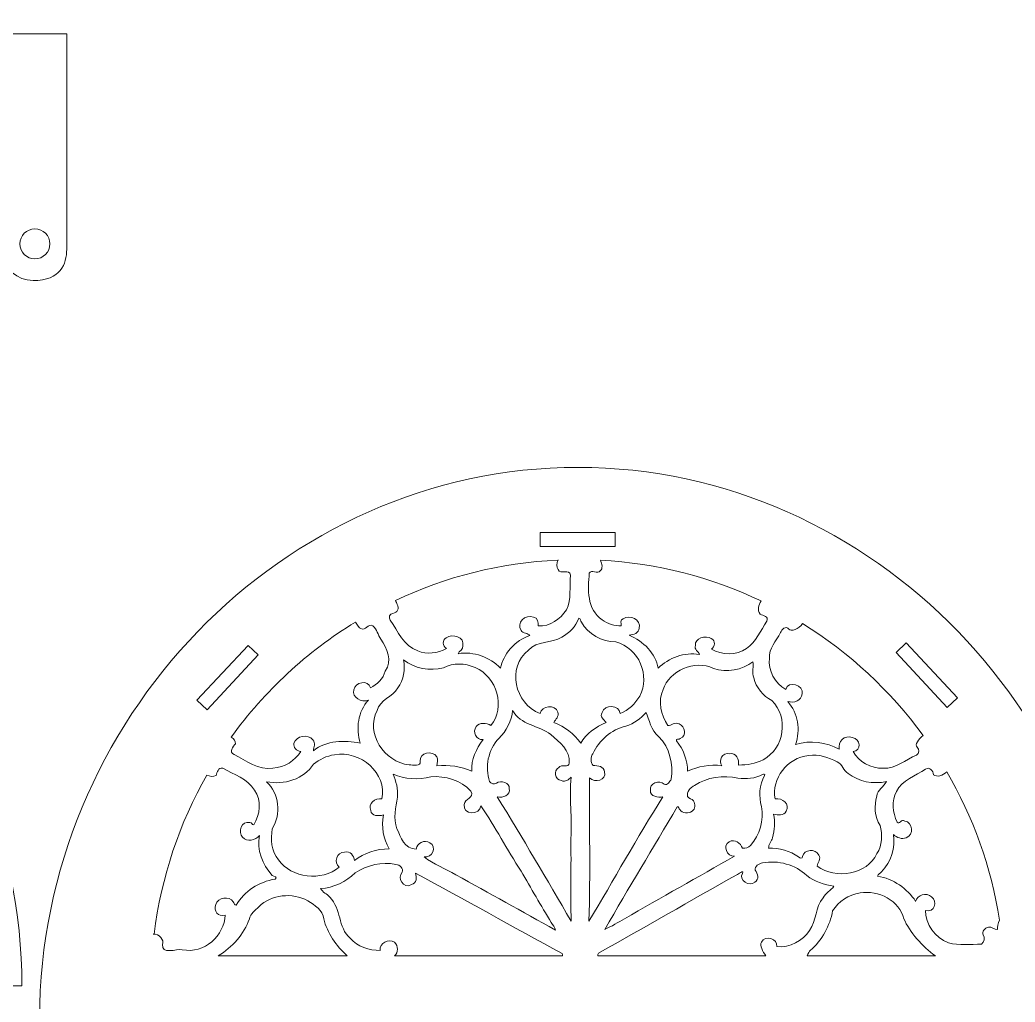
# Model space of a CAD drawing. Header units: centimetres. Extents: x -57 to 60, y -43 to 40.
# Drawn here: x 10.69 to 41.92, y 0.81 to 31.64 of the extents above; entities that cross this region are included whole.
import ezdxf

# ---------------------------------------------------------------- set-up
doc = ezdxf.new("R2010")
doc.units = ezdxf.units.CM
doc.header["$MEASUREMENT"] = 0
doc.layers.add('layer 1', color=7, linetype='Continuous')

msp = doc.modelspace()

# ---------------------------------------------------------------- linework, layer by layer
at = {"layer": 'layer 1', "color": 250, "lineweight": 9}
for points, knots in [([(-0.40977, 31.63881), (-0.40977, 31.63881), (-0.40977, 31.20511), (-0.40977, 31.20511), (-0.40977, 31.20511), (-0.40977, 31.20511), (-9.05574, 31.20511), (-9.05574, 31.20511), (-9.05574, 31.20511), (-9.05574, 31.20511), (-9.05574, 31.63881), (-9.05574, 31.63881), (-9.05574, 31.63881), (-9.05574, 31.63881), (-12.19973, 31.63881), (-12.19973, 31.63881), (-12.19973, 31.63881), (-12.19973, 31.63881), (-12.19973, 31.20511), (-12.19973, 31.20511), (-12.19973, 31.20511), (-12.19973, 31.20511), (-21.63133, 31.20511), (-21.63133, 31.20511), (-21.63133, 31.20511), (-21.63133, 31.20511), (-21.63142, 24.22668), (-21.63142, 24.22668), (-21.63142, 24.22668), (-21.5588, 23.51985), (-20.87663, 23.45765), (-20.57537, 23.46), (-20.57537, 23.46), (-20.07057, 23.46409), (-19.65707, 23.81551), (-19.65707, 24.34287), (-19.65707, 24.34287), (-19.65707, 24.34287), (-19.65716, 24.66716), (-19.65716, 24.66716), (-19.65716, 24.66716), (-19.65716, 24.66716), (-19.65716, 28.06524), (-19.65716, 28.06524), (-19.65716, 28.06524), (-19.65716, 28.06524), (-19.18671, 28.06524), (-19.18671, 28.06524), (-19.18671, 28.06524), (-19.18671, 28.06524), (-19.18671, 24.92543), (-19.18671, 24.92543), (-19.18671, 24.92543), (-9.55405, 24.92543), (0.07859, 24.92543), (9.71124, 24.92543), (9.71124, 24.92543), (9.71124, 24.92543), (9.71124, 28.06524), (9.71124, 28.06524), (9.71124, 28.06524), (9.71124, 28.06524), (10.18165, 28.06524), (10.18165, 28.06524), (10.18165, 28.06524), (10.18165, 28.06524), (10.18156, 24.66716), (10.18156, 24.66716), (10.18156, 24.66716), (10.18156, 24.66716), (10.18156, 24.34287), (10.18156, 24.34287), (10.18156, 24.34287), (10.18156, 23.81551), (10.59506, 23.46305), (11.09986, 23.46), (11.09986, 23.46), (11.97114, 23.45483), (12.15595, 23.98096), (12.15595, 24.43988), (12.15595, 24.43988), (12.15595, 24.43988), (12.15587, 31.20511), (12.15587, 31.20511), (12.15587, 31.20511), (12.15587, 31.20511), (2.73423, 31.20511), (2.73423, 31.20511), (2.73423, 31.20511), (2.73423, 31.20511), (2.73423, 31.63881), (2.73423, 31.63881), (2.73423, 31.63881), (2.73423, 31.63881), (-0.40977, 31.63881), (-0.40977, 31.63881)], [0, 0, 0, 0, 0.04, 0.04, 0.04, 0.04, 0.08, 0.08, 0.08, 0.08, 0.12, 0.12, 0.12, 0.12, 0.16, 0.16, 0.16, 0.16, 0.2, 0.2, 0.2, 0.2, 0.24, 0.24, 0.24, 0.24, 0.28, 0.28, 0.28, 0.28, 0.32, 0.32, 0.32, 0.32, 0.36, 0.36, 0.36, 0.36, 0.4, 0.4, 0.4, 0.4, 0.44, 0.44, 0.44, 0.44, 0.48, 0.48, 0.48, 0.48, 0.52, 0.52, 0.52, 0.52, 0.56, 0.56, 0.56, 0.56, 0.6, 0.6, 0.6, 0.6, 0.64, 0.64, 0.64, 0.64, 0.68, 0.68, 0.68, 0.68, 0.72, 0.72, 0.72, 0.72, 0.76, 0.76, 0.76, 0.76, 0.8, 0.8, 0.8, 0.8, 0.84, 0.84, 0.84, 0.84, 0.88, 0.88, 0.88, 0.88, 0.92, 0.92, 0.92, 0.92, 1, 1, 1, 1]), ([(10.68837, 24.61), (10.68837, 24.87013), (10.89903, 25.08097), (11.15878, 25.08097), (11.15878, 25.08097), (11.41863, 25.08097), (11.62922, 24.87013), (11.62922, 24.61), (11.62922, 24.61), (11.62922, 24.34986), (11.41863, 24.13903), (11.15878, 24.13903), (11.15878, 24.13903), (10.89903, 24.13903), (10.68837, 24.34986), (10.68837, 24.61)], [0, 0, 0, 0, 0.2, 0.2, 0.2, 0.2, 0.4, 0.4, 0.4, 0.4, 0.6, 0.6, 0.6, 0.6, 1, 1, 1, 1]), ([(-23.04618, 1.32536), (-23.04618, 1.32536), (10.75156, 1.32536), (10.75156, 1.32536), (10.75156, 1.32536), (10.72564, 10.63999), (3.16736, 18.61743), (-6.1473, 18.61743), (-6.1473, 18.61743), (-15.46198, 18.61743), (-23.02025, 10.63999), (-23.04618, 1.32536)], [0, 0, 0, 0, 0.25, 0.25, 0.25, 0.25, 0.5, 0.5, 0.5, 0.5, 1, 1, 1, 1]), ([(11.30222, 0.30258), (11.32815, 9.61722), (18.88643, 17.59465), (28.20109, 17.59465), (28.20109, 17.59465), (37.51576, 17.59465), (45.07404, 9.61722), (45.09997, 0.30258)], [0, 0, 0, 0, 0.33333333, 0.33333333, 0.33333333, 0.33333333, 1, 1, 1, 1]), ([(29.37163, 15.55619), (29.37163, 15.55619), (27.01364, 15.55619), (27.01364, 15.55619), (27.01364, 15.55619), (27.01364, 15.55619), (27.01364, 15.11603), (27.01364, 15.11603), (27.01364, 15.11603), (27.01364, 15.11603), (29.37163, 15.11603), (29.37163, 15.11603), (29.37163, 15.11603), (29.37163, 15.11603), (29.37163, 15.55619), (29.37163, 15.55619)], [0, 0, 0, 0, 0.2, 0.2, 0.2, 0.2, 0.4, 0.4, 0.4, 0.4, 0.6, 0.6, 0.6, 0.6, 1, 1, 1, 1]), ([(22.47666, 13.42077), (22.49573, 13.38241), (22.51222, 13.3389), (22.52572, 13.28989), (22.52572, 13.28989), (22.61436, 13.17277), (22.52699, 13.02906), (22.39213, 13.01386), (22.39213, 13.01386), (22.28278, 13.00625), (22.25829, 12.87394), (22.31174, 12.79935), (22.31174, 12.79935), (22.55669, 12.45017), (22.7215, 11.99099), (23.1742, 11.8385), (23.1742, 11.8385), (23.46459, 11.7152), (23.80341, 11.76224), (24.07259, 11.91095), (24.07259, 11.91095), (23.95223, 11.9967), (23.94025, 12.16915), (24.06758, 12.24992), (24.06758, 12.24992), (24.25562, 12.38912), (24.66286, 12.26345), (24.58522, 11.99764), (24.58522, 11.99764), (24.62168, 11.87366), (24.46037, 11.84775), (24.4459, 11.7468), (24.4459, 11.7468), (24.93227, 11.83422), (25.44116, 11.63135), (25.77176, 11.29666), (25.77176, 11.29666), (25.8484, 11.7145), (26.22496, 12.17627), (26.69588, 12.31833), (26.69588, 12.31833), (26.63545, 12.39957), (26.46841, 12.37272), (26.41897, 12.48011), (26.41897, 12.48011), (26.26042, 12.69816), (26.54932, 13.00388), (26.80499, 12.89675), (26.80499, 12.89675), (26.94806, 12.87537), (26.95381, 12.73617), (26.94933, 12.62429), (26.94933, 12.62429), (27.32736, 12.59198), (27.65297, 12.83475), (27.84046, 13.12598), (27.84046, 13.12598), (28.012, 13.46329), (27.92337, 13.8531), (27.96757, 14.21416), (27.96757, 14.21416), (27.93137, 14.43079), (27.65395, 14.21938), (27.57755, 14.3897), (27.57755, 14.3897), (27.51993, 14.45785), (27.53169, 14.58785), (27.58151, 14.68961)], [0, 0, 0, 0, 0.05555556, 0.05555556, 0.05555556, 0.05555556, 0.11111111, 0.11111111, 0.11111111, 0.11111111, 0.16666667, 0.16666667, 0.16666667, 0.16666667, 0.22222222, 0.22222222, 0.22222222, 0.22222222, 0.27777778, 0.27777778, 0.27777778, 0.27777778, 0.33333333, 0.33333333, 0.33333333, 0.33333333, 0.38888889, 0.38888889, 0.38888889, 0.38888889, 0.44444444, 0.44444444, 0.44444444, 0.44444444, 0.5, 0.5, 0.5, 0.5, 0.55555556, 0.55555556, 0.55555556, 0.55555556, 0.61111111, 0.61111111, 0.61111111, 0.61111111, 0.66666667, 0.66666667, 0.66666667, 0.66666667, 0.72222222, 0.72222222, 0.72222222, 0.72222222, 0.77777778, 0.77777778, 0.77777778, 0.77777778, 0.83333333, 0.83333333, 0.83333333, 0.83333333, 0.88888889, 0.88888889, 0.88888889, 0.88888889, 1, 1, 1, 1]), ([(28.90607, 14.68563), (28.95485, 14.56459), (28.99566, 14.41052), (28.90169, 14.35073), (28.90169, 14.35073), (28.82676, 14.22579), (28.62077, 14.41346), (28.5586, 14.27188), (28.5586, 14.27188), (28.51067, 13.77114), (28.47544, 13.14426), (28.96262, 12.8098), (28.96262, 12.8098), (29.1364, 12.69651), (29.34713, 12.61075), (29.56161, 12.62476), (29.56161, 12.62476), (29.56662, 12.69578), (29.51269, 12.81788), (29.61705, 12.83879), (29.61705, 12.83879), (29.83627, 12.99864), (30.1971, 12.80862), (30.12691, 12.54495), (30.12691, 12.54495), (30.10994, 12.39459), (29.94741, 12.3454), (29.8128, 12.33069), (29.8128, 12.33069), (30.25403, 12.13518), (30.63805, 11.76461), (30.72045, 11.29358), (30.72045, 11.29358), (31.05205, 11.61545), (31.54243, 11.80596), (32.01686, 11.7214), (32.01686, 11.7214), (31.99114, 11.8252), (31.83383, 11.87341), (31.88901, 12.00715), (31.88901, 12.00715), (31.86056, 12.23613), (32.21336, 12.34256), (32.38865, 12.22069), (32.38865, 12.22069), (32.53147, 12.15681), (32.50501, 11.96819), (32.38964, 11.88672), (32.38964, 11.88672), (32.72725, 11.7069), (33.16896, 11.68837), (33.49281, 11.90691), (33.49281, 11.90691), (33.79293, 12.12235), (33.93078, 12.47869), (34.13329, 12.77037), (34.13329, 12.77037), (34.19569, 12.92335), (34.01567, 12.94211), (33.91954, 12.98821), (33.91954, 12.98821), (33.82845, 13.11153), (33.86594, 13.2824), (33.95642, 13.40252)], [0, 0, 0, 0, 0.05882353, 0.05882353, 0.05882353, 0.05882353, 0.11764706, 0.11764706, 0.11764706, 0.11764706, 0.17647059, 0.17647059, 0.17647059, 0.17647059, 0.23529412, 0.23529412, 0.23529412, 0.23529412, 0.29411765, 0.29411765, 0.29411765, 0.29411765, 0.35294118, 0.35294118, 0.35294118, 0.35294118, 0.41176471, 0.41176471, 0.41176471, 0.41176471, 0.47058824, 0.47058824, 0.47058824, 0.47058824, 0.52941176, 0.52941176, 0.52941176, 0.52941176, 0.58823529, 0.58823529, 0.58823529, 0.58823529, 0.64705882, 0.64705882, 0.64705882, 0.64705882, 0.70588235, 0.70588235, 0.70588235, 0.70588235, 0.76470588, 0.76470588, 0.76470588, 0.76470588, 0.82352941, 0.82352941, 0.82352941, 0.82352941, 0.88235294, 0.88235294, 0.88235294, 0.88235294, 1, 1, 1, 1]), ([(28.225, 12.85826), (28.14136, 12.6022), (27.93287, 12.40242), (27.69615, 12.26583), (27.69615, 12.26583), (27.36805, 12.06868), (26.91662, 12.16464), (26.65042, 11.8594), (26.65042, 11.8594), (25.96328, 11.32779), (26.20821, 10.17499), (27.01199, 9.87284), (27.01199, 9.87284), (27.05542, 10.12798), (27.49591, 10.16621), (27.5678, 9.91464), (27.5678, 9.91464), (27.61427, 9.77544), (27.50363, 9.69016), (27.44547, 9.58803), (27.44547, 9.58803), (27.79277, 9.4607), (28.08442, 9.23504), (28.28894, 8.93787), (28.28894, 8.93787), (28.45423, 9.24596), (28.7661, 9.45192), (29.0907, 9.58969), (29.0907, 9.58969), (29.01904, 9.68066), (28.87845, 9.76595), (28.95884, 9.90038), (28.95884, 9.90038), (29.02729, 10.16028), (29.5062, 10.14648), (29.52591, 9.8688), (29.52591, 9.8688), (29.79084, 9.97379), (29.99935, 10.18164), (30.13992, 10.41658), (30.13992, 10.41658), (30.4765, 11.04439), (30.12569, 11.93399), (29.38808, 12.1188), (29.38808, 12.1188), (28.95212, 12.11784), (28.51189, 12.36703), (28.31541, 12.74091), (28.31541, 12.74091), (28.27371, 12.76942), (28.29068, 12.86872), (28.225, 12.85826)], [0, 0, 0, 0, 0.07142857, 0.07142857, 0.07142857, 0.07142857, 0.14285714, 0.14285714, 0.14285714, 0.14285714, 0.21428571, 0.21428571, 0.21428571, 0.21428571, 0.28571429, 0.28571429, 0.28571429, 0.28571429, 0.35714286, 0.35714286, 0.35714286, 0.35714286, 0.42857143, 0.42857143, 0.42857143, 0.42857143, 0.5, 0.5, 0.5, 0.5, 0.57142857, 0.57142857, 0.57142857, 0.57142857, 0.64285714, 0.64285714, 0.64285714, 0.64285714, 0.71428571, 0.71428571, 0.71428571, 0.71428571, 0.78571429, 0.78571429, 0.78571429, 0.78571429, 0.85714286, 0.85714286, 0.85714286, 0.85714286, 1, 1, 1, 1]), ([(17.32226, 9.13021), (17.40432, 9.07656), (17.46246, 9.00167), (17.45519, 8.92219), (17.45519, 8.92219), (17.37728, 8.84168), (17.2297, 8.64807), (17.40751, 8.58607), (17.40751, 8.58607), (17.79054, 8.39414), (18.1653, 8.08605), (18.63049, 8.15921), (18.63049, 8.15921), (18.99329, 8.1687), (19.31767, 8.39579), (19.50518, 8.67967), (19.50518, 8.67967), (19.36835, 8.69249), (19.26347, 8.80247), (19.28744, 8.93502), (19.28744, 8.93502), (19.35137, 9.17304), (19.73016, 9.23741), (19.88522, 9.04358), (19.88522, 9.04358), (19.97112, 8.94689), (19.91019, 8.81363), (19.9027, 8.70199), (19.9027, 8.70199), (20.3027, 9.02862), (20.87901, 9.04119), (21.37139, 8.93953), (21.37139, 8.93953), (21.22782, 9.40297), (21.29298, 9.92462), (21.62982, 10.2947), (21.62982, 10.2947), (21.40536, 10.20706), (21.10471, 10.3731), (21.16566, 10.61397), (21.16566, 10.61397), (21.19861, 10.8534), (21.62984, 10.947), (21.68651, 10.67882), (21.68651, 10.67882), (21.90099, 10.7793), (22.09551, 10.96671), (22.15294, 11.19737), (22.15294, 11.19737), (22.3814, 11.52018), (22.21835, 11.91642), (22.01635, 12.20787), (22.01635, 12.20787), (21.93072, 12.34351), (21.88626, 12.50718), (21.76917, 12.62072), (21.76917, 12.62072), (21.60411, 12.70577), (21.54519, 12.46251), (21.38563, 12.53568), (21.38563, 12.53568), (21.33671, 12.55455), (21.27218, 12.64166), (21.22084, 12.74271)], [0, 0, 0, 0, 0.05882353, 0.05882353, 0.05882353, 0.05882353, 0.11764706, 0.11764706, 0.11764706, 0.11764706, 0.17647059, 0.17647059, 0.17647059, 0.17647059, 0.23529412, 0.23529412, 0.23529412, 0.23529412, 0.29411765, 0.29411765, 0.29411765, 0.29411765, 0.35294118, 0.35294118, 0.35294118, 0.35294118, 0.41176471, 0.41176471, 0.41176471, 0.41176471, 0.47058824, 0.47058824, 0.47058824, 0.47058824, 0.52941176, 0.52941176, 0.52941176, 0.52941176, 0.58823529, 0.58823529, 0.58823529, 0.58823529, 0.64705882, 0.64705882, 0.64705882, 0.64705882, 0.70588235, 0.70588235, 0.70588235, 0.70588235, 0.76470588, 0.76470588, 0.76470588, 0.76470588, 0.82352941, 0.82352941, 0.82352941, 0.82352941, 0.88235294, 0.88235294, 0.88235294, 0.88235294, 1, 1, 1, 1]), ([(35.25058, 12.69545), (35.15147, 12.51515), (34.86731, 12.4273), (34.82517, 12.52), (34.82517, 12.52), (34.73228, 12.63569), (34.58923, 12.50647), (34.56148, 12.41026), (34.56148, 12.41026), (34.43541, 12.1454), (34.17597, 11.91285), (34.20969, 11.60309), (34.20969, 11.60309), (34.16922, 11.22493), (34.37324, 10.80329), (34.7308, 10.62941), (34.7308, 10.62941), (34.78697, 10.91921), (35.31283, 10.75151), (35.23667, 10.48617), (35.23667, 10.48617), (35.22469, 10.27214), (34.97573, 10.1902), (34.78546, 10.24886), (34.78546, 10.24886), (35.11981, 9.88116), (35.19122, 9.35452), (35.03267, 8.90011), (35.03267, 8.90011), (35.48538, 9.04739), (36.00025, 8.96993), (36.404, 8.74976), (36.404, 8.74976), (36.35257, 8.9735), (36.56606, 9.21532), (36.81225, 9.11484), (36.81225, 9.11484), (37.06693, 9.08587), (37.11836, 8.69179), (36.83522, 8.67563), (36.83522, 8.67563), (37.0185, 8.3609), (37.39601, 8.13142), (37.78204, 8.1566), (37.78204, 8.1566), (38.18457, 8.12951), (38.47996, 8.42596), (38.82552, 8.56683), (38.82552, 8.56683), (38.91893, 8.62836), (38.91868, 8.73858), (38.84475, 8.81388), (38.84475, 8.81388), (38.76874, 8.887), (38.88722, 9.06927), (39.03302, 9.18456)], [0, 0, 0, 0, 0.06666667, 0.06666667, 0.06666667, 0.06666667, 0.13333333, 0.13333333, 0.13333333, 0.13333333, 0.2, 0.2, 0.2, 0.2, 0.26666667, 0.26666667, 0.26666667, 0.26666667, 0.33333333, 0.33333333, 0.33333333, 0.33333333, 0.4, 0.4, 0.4, 0.4, 0.46666667, 0.46666667, 0.46666667, 0.46666667, 0.53333333, 0.53333333, 0.53333333, 0.53333333, 0.6, 0.6, 0.6, 0.6, 0.66666667, 0.66666667, 0.66666667, 0.66666667, 0.73333333, 0.73333333, 0.73333333, 0.73333333, 0.8, 0.8, 0.8, 0.8, 0.86666667, 0.86666667, 0.86666667, 0.86666667, 1, 1, 1, 1]), ([(16.24074, 10.28456), (16.24074, 10.28456), (17.84888, 12.00909), (17.84888, 12.00909), (17.84888, 12.00909), (17.84888, 12.00909), (18.17079, 11.7089), (18.17079, 11.7089), (18.17079, 11.7089), (18.17079, 11.7089), (16.56265, 9.98437), (16.56265, 9.98437), (16.56265, 9.98437), (16.56265, 9.98437), (16.24074, 10.28456), (16.24074, 10.28456)], [0, 0, 0, 0, 0.2, 0.2, 0.2, 0.2, 0.4, 0.4, 0.4, 0.4, 0.6, 0.6, 0.6, 0.6, 1, 1, 1, 1]), ([(40.11673, 10.36077), (40.11673, 10.36077), (38.50859, 12.0853), (38.50859, 12.0853), (38.50859, 12.0853), (38.50859, 12.0853), (38.18668, 11.78511), (38.18668, 11.78511), (38.18668, 11.78511), (38.18668, 11.78511), (39.79481, 10.06058), (39.79481, 10.06058), (39.79481, 10.06058), (39.79481, 10.06058), (40.11673, 10.36077), (40.11673, 10.36077)], [0, 0, 0, 0, 0.2, 0.2, 0.2, 0.2, 0.4, 0.4, 0.4, 0.4, 0.6, 0.6, 0.6, 0.6, 1, 1, 1, 1]), ([(33.69607, 11.49786), (33.35546, 11.23372), (32.87031, 11.14012), (32.45484, 11.28456), (32.45484, 11.28456), (31.8648, 11.57222), (31.07126, 11.20948), (30.87476, 10.623), (30.87476, 10.623), (30.70621, 10.2529), (30.80536, 9.82367), (31.02259, 9.49206), (31.02259, 9.49206), (31.14319, 9.48992), (31.24605, 9.61202), (31.37415, 9.54598), (31.37415, 9.54598), (31.56466, 9.47329), (31.62584, 9.16947), (31.41384, 9.08634), (31.41384, 9.08634), (31.37816, 9.04739), (31.26902, 9.08728), (31.29201, 9.01507), (31.29201, 9.01507), (31.50875, 8.7438), (31.64806, 8.40458), (31.64356, 8.06039), (31.64356, 8.06039), (31.97665, 8.21075), (32.34671, 8.28321), (32.71651, 8.23047), (32.71651, 8.23047), (32.60765, 8.39319), (32.73174, 8.65899), (32.96221, 8.61054), (32.96221, 8.61054), (33.17695, 8.65495), (33.26782, 8.41433), (33.24135, 8.25422), (33.24135, 8.25422), (33.5068, 8.25802), (33.77745, 8.29343), (34.01168, 8.42027), (34.01168, 8.42027), (34.69009, 8.77422), (34.82267, 9.75312), (34.28984, 10.27571), (34.28984, 10.27571), (34.00669, 10.4256), (33.79568, 10.68974), (33.71952, 10.99), (33.71952, 10.99), (33.65386, 11.1501), (33.72553, 11.38431), (33.69607, 11.49786)], [0, 0, 0, 0, 0.06666667, 0.06666667, 0.06666667, 0.06666667, 0.13333333, 0.13333333, 0.13333333, 0.13333333, 0.2, 0.2, 0.2, 0.2, 0.26666667, 0.26666667, 0.26666667, 0.26666667, 0.33333333, 0.33333333, 0.33333333, 0.33333333, 0.4, 0.4, 0.4, 0.4, 0.46666667, 0.46666667, 0.46666667, 0.46666667, 0.53333333, 0.53333333, 0.53333333, 0.53333333, 0.6, 0.6, 0.6, 0.6, 0.66666667, 0.66666667, 0.66666667, 0.66666667, 0.73333333, 0.73333333, 0.73333333, 0.73333333, 0.8, 0.8, 0.8, 0.8, 0.86666667, 0.86666667, 0.86666667, 0.86666667, 1, 1, 1, 1]), ([(22.72349, 11.5525), (22.7964, 11.25604), (22.72799, 10.92943), (22.55119, 10.67596), (22.55119, 10.67596), (22.38389, 10.38759), (21.99365, 10.30445), (21.89727, 9.96667), (21.89727, 9.96667), (21.53818, 9.25332), (22.09652, 8.3509), (22.90727, 8.25993), (22.90727, 8.25993), (23.01887, 8.26063), (23.28405, 8.19389), (23.25209, 8.37181), (23.25209, 8.37181), (23.21113, 8.64475), (23.6421, 8.72052), (23.77596, 8.51599), (23.77596, 8.51599), (23.83038, 8.42859), (23.77621, 8.32548), (23.77495, 8.23047), (23.77495, 8.23047), (24.14799, 8.26373), (24.52978, 8.21693), (24.86835, 8.06087), (24.86835, 8.06087), (24.85215, 8.42407), (25.01045, 8.76732), (25.22319, 9.05452), (25.22319, 9.05452), (25.00047, 9.03527), (24.8876, 9.29372), (25.00495, 9.45832), (25.00495, 9.45832), (25.11931, 9.59705), (25.32779, 9.57875), (25.47261, 9.49396), (25.47261, 9.49396), (25.93381, 10.07165), (25.66837, 11.01636), (24.97173, 11.31543), (24.97173, 11.31543), (24.66411, 11.45273), (24.28584, 11.46273), (23.98244, 11.30949), (23.98244, 11.30949), (23.55546, 11.19643), (23.06781, 11.28146), (22.72349, 11.5525)], [0, 0, 0, 0, 0.07142857, 0.07142857, 0.07142857, 0.07142857, 0.14285714, 0.14285714, 0.14285714, 0.14285714, 0.21428571, 0.21428571, 0.21428571, 0.21428571, 0.28571429, 0.28571429, 0.28571429, 0.28571429, 0.35714286, 0.35714286, 0.35714286, 0.35714286, 0.42857143, 0.42857143, 0.42857143, 0.42857143, 0.5, 0.5, 0.5, 0.5, 0.57142857, 0.57142857, 0.57142857, 0.57142857, 0.64285714, 0.64285714, 0.64285714, 0.64285714, 0.71428571, 0.71428571, 0.71428571, 0.71428571, 0.78571429, 0.78571429, 0.78571429, 0.78571429, 0.85714286, 0.85714286, 0.85714286, 0.85714286, 1, 1, 1, 1]), ([(26.15154, 9.96809), (26.12433, 9.63696), (25.95979, 9.32506), (25.71557, 9.09038), (25.71557, 9.09038), (25.381, 8.7255), (25.2771, 8.19673), (25.42644, 7.73639), (25.42644, 7.73639), (25.47786, 7.67843), (25.57102, 7.62854), (25.64266, 7.68675), (25.64266, 7.68675), (25.782, 7.78555), (26.06915, 7.70218), (26.04716, 7.51762), (26.04716, 7.51762), (26.08763, 7.31428), (25.84691, 7.2081), (25.67037, 7.25393), (25.67037, 7.25393), (26.46016, 5.96313), (27.23248, 4.66235), (27.99029, 3.3542), (27.99029, 3.3542), (27.95707, 4.21957), (28.00254, 5.08447), (27.97554, 5.94887), (27.97554, 5.94887), (28.03674, 6.58905), (27.91213, 7.23208), (27.99405, 7.8713), (27.99405, 7.8713), (27.9029, 7.81049), (27.81476, 7.70028), (27.68592, 7.76869), (27.68592, 7.76869), (27.47592, 7.78507), (27.42648, 8.07703), (27.59951, 8.17726), (27.59951, 8.17726), (27.68391, 8.29104), (27.91688, 8.15042), (27.92961, 8.31669), (27.92961, 8.31669), (27.96184, 8.69795), (27.62174, 8.97897), (27.35307, 9.21271), (27.35307, 9.21271), (26.97455, 9.49586), (26.38626, 9.51057), (26.15154, 9.96809)], [0, 0, 0, 0, 0.07142857, 0.07142857, 0.07142857, 0.07142857, 0.14285714, 0.14285714, 0.14285714, 0.14285714, 0.21428571, 0.21428571, 0.21428571, 0.21428571, 0.28571429, 0.28571429, 0.28571429, 0.28571429, 0.35714286, 0.35714286, 0.35714286, 0.35714286, 0.42857143, 0.42857143, 0.42857143, 0.42857143, 0.5, 0.5, 0.5, 0.5, 0.57142857, 0.57142857, 0.57142857, 0.57142857, 0.64285714, 0.64285714, 0.64285714, 0.64285714, 0.71428571, 0.71428571, 0.71428571, 0.71428571, 0.78571429, 0.78571429, 0.78571429, 0.78571429, 0.85714286, 0.85714286, 0.85714286, 0.85714286, 1, 1, 1, 1]), ([(30.34792, 9.90776), (30.17563, 9.71819), (29.96264, 9.55333), (29.70917, 9.47352), (29.70917, 9.47352), (29.23827, 9.37329), (28.87097, 9.01555), (28.66697, 8.61054), (28.66697, 8.61054), (28.59104, 8.49818), (28.60205, 8.34735), (28.67496, 8.23569), (28.67496, 8.23569), (28.82727, 8.24473), (29.02254, 8.2136), (29.04002, 8.03758), (29.04002, 8.03758), (29.11142, 7.76489), (28.73339, 7.68983), (28.56933, 7.84968), (28.56933, 7.84968), (28.55385, 6.35104), (28.59581, 4.85073), (28.54737, 3.35302), (28.54737, 3.35302), (29.32891, 4.64454), (30.05377, 5.9819), (30.871, 7.25108), (30.871, 7.25108), (30.7172, 7.2328), (30.46576, 7.2582), (30.47601, 7.46013), (30.47601, 7.46013), (30.42731, 7.68008), (30.76015, 7.80241), (30.91098, 7.65515), (30.91098, 7.65515), (31.00884, 7.59052), (31.083, 7.74755), (31.13318, 7.80859), (31.13318, 7.80859), (31.19213, 8.27727), (31.09375, 8.80414), (30.7347, 9.15046), (30.7347, 9.15046), (30.50173, 9.33195), (30.42556, 9.69657), (30.34792, 9.90776)], [0, 0, 0, 0, 0.07692308, 0.07692308, 0.07692308, 0.07692308, 0.15384615, 0.15384615, 0.15384615, 0.15384615, 0.23076923, 0.23076923, 0.23076923, 0.23076923, 0.30769231, 0.30769231, 0.30769231, 0.30769231, 0.38461538, 0.38461538, 0.38461538, 0.38461538, 0.46153846, 0.46153846, 0.46153846, 0.46153846, 0.53846154, 0.53846154, 0.53846154, 0.53846154, 0.61538462, 0.61538462, 0.61538462, 0.61538462, 0.69230769, 0.69230769, 0.69230769, 0.69230769, 0.76923077, 0.76923077, 0.76923077, 0.76923077, 0.84615385, 0.84615385, 0.84615385, 0.84615385, 1, 1, 1, 1]), ([(20.56212, 8.57634), (20.31818, 8.54047), (20.08697, 8.43333), (19.90046, 8.28131), (19.90046, 8.28131), (19.60729, 7.8131), (18.97358, 7.61429), (18.42775, 7.73068), (18.42775, 7.73068), (18.831, 7.34825), (18.89318, 6.71804), (18.61029, 6.25507), (18.61029, 6.25507), (18.54184, 5.92347), (18.58482, 5.55646), (18.80154, 5.28019), (18.80154, 5.28019), (19.20729, 4.69823), (20.16311, 4.59679), (20.7042, 5.04622), (20.7042, 5.04622), (20.53117, 5.19208), (20.6253, 5.52748), (20.87725, 5.52296), (20.87725, 5.52296), (21.05855, 5.57309), (21.17237, 5.40253), (21.18539, 5.25858), (21.18539, 5.25858), (21.4985, 5.48235), (21.88153, 5.63413), (22.27854, 5.62036), (22.27854, 5.62036), (22.10623, 5.95054), (22.01885, 6.3166), (22.09776, 6.68597), (22.09776, 6.68597), (21.95169, 6.64607), (21.72221, 6.6444), (21.69951, 6.82778), (21.69951, 6.82778), (21.59787, 7.03874), (21.83659, 7.22661), (22.04933, 7.19075), (22.04933, 7.19075), (22.22561, 7.987), (21.37538, 8.72954), (20.56212, 8.57634)], [0, 0, 0, 0, 0.07692308, 0.07692308, 0.07692308, 0.07692308, 0.15384615, 0.15384615, 0.15384615, 0.15384615, 0.23076923, 0.23076923, 0.23076923, 0.23076923, 0.30769231, 0.30769231, 0.30769231, 0.30769231, 0.38461538, 0.38461538, 0.38461538, 0.38461538, 0.46153846, 0.46153846, 0.46153846, 0.46153846, 0.53846154, 0.53846154, 0.53846154, 0.53846154, 0.61538462, 0.61538462, 0.61538462, 0.61538462, 0.69230769, 0.69230769, 0.69230769, 0.69230769, 0.76923077, 0.76923077, 0.76923077, 0.76923077, 0.84615385, 0.84615385, 0.84615385, 0.84615385, 1, 1, 1, 1]), ([(35.44392, 8.55257), (34.76499, 8.48464), (34.2751, 7.82071), (34.3882, 7.18908), (34.3882, 7.18908), (34.61592, 7.23231), (34.86461, 7.02329), (34.73704, 6.80355), (34.73704, 6.80355), (34.66113, 6.65533), (34.4801, 6.68002), (34.33878, 6.70854), (34.33878, 6.70854), (34.39721, 6.46743), (34.37471, 6.21113), (34.30957, 5.97382), (34.30957, 5.97382), (34.2786, 5.86004), (34.18048, 5.76431), (34.18595, 5.64317), (34.18595, 5.64317), (34.52055, 5.65884), (34.8559, 5.55622), (35.12581, 5.36975), (35.12581, 5.36975), (35.164, 5.33198), (35.25041, 5.30491), (35.25465, 5.38211), (35.25465, 5.38211), (35.29186, 5.61538), (35.66691, 5.63913), (35.75928, 5.42652), (35.75928, 5.42652), (35.84942, 5.31156), (35.71759, 5.19017), (35.71184, 5.07591), (35.71184, 5.07591), (36.29437, 4.65166), (37.27868, 4.81344), (37.5838, 5.47355), (37.5838, 5.47355), (37.75807, 5.74032), (37.75883, 6.06526), (37.68867, 6.36055), (37.68867, 6.36055), (37.50041, 6.62944), (37.50116, 6.97649), (37.58157, 7.28031), (37.58157, 7.28031), (37.60802, 7.46796), (37.8008, 7.58221), (37.88418, 7.73186), (37.88418, 7.73186), (37.4657, 7.65134), (37.0135, 7.72451), (36.68264, 7.99127), (36.68264, 7.99127), (36.53258, 8.0813), (36.50713, 8.28535), (36.33483, 8.35019), (36.33483, 8.35019), (36.06866, 8.49865), (35.75728, 8.6046), (35.44392, 8.55257)], [0, 0, 0, 0, 0.05882353, 0.05882353, 0.05882353, 0.05882353, 0.11764706, 0.11764706, 0.11764706, 0.11764706, 0.17647059, 0.17647059, 0.17647059, 0.17647059, 0.23529412, 0.23529412, 0.23529412, 0.23529412, 0.29411765, 0.29411765, 0.29411765, 0.29411765, 0.35294118, 0.35294118, 0.35294118, 0.35294118, 0.41176471, 0.41176471, 0.41176471, 0.41176471, 0.47058824, 0.47058824, 0.47058824, 0.47058824, 0.52941176, 0.52941176, 0.52941176, 0.52941176, 0.58823529, 0.58823529, 0.58823529, 0.58823529, 0.64705882, 0.64705882, 0.64705882, 0.64705882, 0.70588235, 0.70588235, 0.70588235, 0.70588235, 0.76470588, 0.76470588, 0.76470588, 0.76470588, 0.82352941, 0.82352941, 0.82352941, 0.82352941, 0.88235294, 0.88235294, 0.88235294, 0.88235294, 1, 1, 1, 1]), ([(14.86826, 2.9469), (15.05918, 2.96898), (15.22476, 2.76469), (15.16224, 2.62355), (15.16224, 2.62355), (15.12129, 2.2943), (15.59448, 2.48789), (15.78373, 2.45725), (15.78373, 2.45725), (16.47388, 2.31519), (17.11035, 2.9093), (17.1331, 3.54614), (17.1331, 3.54614), (16.90112, 3.47345), (16.75955, 3.67512), (16.83319, 3.88107), (16.83319, 3.88107), (16.90188, 4.09129), (17.26617, 4.16447), (17.38526, 3.959), (17.38526, 3.959), (17.41598, 3.9262), (17.41273, 3.84259), (17.47641, 3.86112), (17.47641, 3.86112), (17.72735, 4.28918), (18.19127, 4.59084), (18.69793, 4.67447), (18.69793, 4.67447), (18.79156, 4.72982), (18.65597, 4.76356), (18.61002, 4.79063), (18.61002, 4.79063), (18.29567, 5.12722), (18.11289, 5.5947), (18.20476, 6.04532), (18.20476, 6.04532), (18.0889, 5.89329), (17.81076, 5.82868), (17.67516, 5.98973), (17.67516, 5.98973), (17.53011, 6.14723), (17.62847, 6.5166), (17.90614, 6.44891), (17.90614, 6.44891), (17.96932, 6.46339), (17.96906, 6.37646), (18.02675, 6.37693), (18.02675, 6.37693), (18.22175, 6.70332), (18.28617, 7.13968), (18.05045, 7.4644), (18.05045, 7.4644), (17.84048, 7.82854), (17.40399, 7.95136), (17.05444, 8.15754), (17.05444, 8.15754), (16.91135, 8.17774), (16.87889, 8.02666), (16.84891, 7.92784), (16.84891, 7.92784), (16.75603, 7.88273), (16.64581, 7.89188), (16.55536, 7.93795)], [0, 0, 0, 0, 0.05882353, 0.05882353, 0.05882353, 0.05882353, 0.11764706, 0.11764706, 0.11764706, 0.11764706, 0.17647059, 0.17647059, 0.17647059, 0.17647059, 0.23529412, 0.23529412, 0.23529412, 0.23529412, 0.29411765, 0.29411765, 0.29411765, 0.29411765, 0.35294118, 0.35294118, 0.35294118, 0.35294118, 0.41176471, 0.41176471, 0.41176471, 0.41176471, 0.47058824, 0.47058824, 0.47058824, 0.47058824, 0.52941176, 0.52941176, 0.52941176, 0.52941176, 0.58823529, 0.58823529, 0.58823529, 0.58823529, 0.64705882, 0.64705882, 0.64705882, 0.64705882, 0.70588235, 0.70588235, 0.70588235, 0.70588235, 0.76470588, 0.76470588, 0.76470588, 0.76470588, 0.82352941, 0.82352941, 0.82352941, 0.82352941, 0.88235294, 0.88235294, 0.88235294, 0.88235294, 1, 1, 1, 1]), ([(39.78007, 8.04071), (39.65673, 7.92533), (39.47104, 7.85989), (39.36086, 7.95089), (39.36086, 7.95089), (39.35138, 8.06632), (39.24402, 8.20956), (39.11291, 8.12785), (39.11291, 8.12785), (38.8043, 7.90599), (38.36485, 7.78959), (38.20554, 7.42259), (38.20554, 7.42259), (38.04224, 7.13089), (38.07194, 6.75605), (38.2255, 6.46601), (38.2255, 6.46601), (38.28293, 6.35174), (38.35634, 6.59356), (38.45772, 6.49643), (38.45772, 6.49643), (38.71943, 6.46125), (38.75462, 6.06575), (38.50468, 5.97406), (38.50468, 5.97406), (38.36159, 5.91421), (38.21004, 5.97549), (38.10542, 6.07074), (38.10542, 6.07074), (38.16682, 5.65717), (38.03001, 5.21368), (37.73036, 4.90631), (37.73036, 4.90631), (37.69142, 4.85855), (37.60802, 4.83362), (37.60776, 4.76568), (37.60776, 4.76568), (38.10591, 4.68801), (38.53762, 4.37468), (38.80156, 3.97608), (38.80156, 3.97608), (38.85224, 4.18157), (39.1369, 4.27111), (39.29919, 4.11484), (39.29919, 4.11484), (39.50443, 3.98085), (39.39183, 3.59388), (39.10544, 3.68891), (39.10544, 3.68891), (39.11492, 3.25491), (39.41005, 2.84231), (39.83004, 2.67222), (39.83004, 2.67222), (40.16712, 2.58339), (40.52621, 2.63066), (40.87252, 2.62829), (40.87252, 2.62829), (40.95543, 2.69693), (40.97889, 2.8328), (40.91697, 2.92046), (40.91697, 2.92046), (40.88127, 3.02687), (40.97464, 3.14541), (41.08577, 3.16275), (41.08577, 3.16275), (41.18989, 3.19719), (41.26728, 3.08769), (41.36967, 3.09647), (41.36967, 3.09647), (41.36142, 3.17), (41.39344, 3.28258), (41.43233, 3.3875)], [0, 0, 0, 0, 0.05263158, 0.05263158, 0.05263158, 0.05263158, 0.10526316, 0.10526316, 0.10526316, 0.10526316, 0.15789474, 0.15789474, 0.15789474, 0.15789474, 0.21052632, 0.21052632, 0.21052632, 0.21052632, 0.26315789, 0.26315789, 0.26315789, 0.26315789, 0.31578947, 0.31578947, 0.31578947, 0.31578947, 0.36842105, 0.36842105, 0.36842105, 0.36842105, 0.42105263, 0.42105263, 0.42105263, 0.42105263, 0.47368421, 0.47368421, 0.47368421, 0.47368421, 0.52631579, 0.52631579, 0.52631579, 0.52631579, 0.57894737, 0.57894737, 0.57894737, 0.57894737, 0.63157895, 0.63157895, 0.63157895, 0.63157895, 0.68421053, 0.68421053, 0.68421053, 0.68421053, 0.73684211, 0.73684211, 0.73684211, 0.73684211, 0.78947368, 0.78947368, 0.78947368, 0.78947368, 0.84210526, 0.84210526, 0.84210526, 0.84210526, 0.89473684, 0.89473684, 0.89473684, 0.89473684, 1, 1, 1, 1]), ([(22.39862, 7.96893), (22.49228, 7.74184), (22.56368, 7.49861), (22.53647, 7.24871), (22.53647, 7.24871), (22.48304, 6.91996), (22.40213, 6.58288), (22.52272, 6.25577), (22.52272, 6.25577), (22.63584, 5.99306), (22.7607, 5.60516), (23.121, 5.61728), (23.121, 5.61728), (23.15872, 5.79922), (23.37994, 5.92963), (23.55796, 5.81562), (23.55796, 5.81562), (23.77994, 5.68307), (23.63088, 5.33507), (23.37169, 5.37332), (23.37169, 5.37332), (23.6596, 5.1467), (24.04663, 5.00179), (24.37098, 4.80559), (24.37098, 4.80559), (25.41618, 4.23406), (26.45868, 3.65351), (27.4959, 3.07248), (27.4959, 3.07248), (27.49764, 3.16679), (27.40175, 3.22665), (27.36431, 3.30717), (27.36431, 3.30717), (27.04745, 3.84639), (26.72634, 4.38348), (26.41971, 4.92722), (26.41971, 4.92722), (25.97075, 5.5928), (25.61172, 6.31303), (25.15726, 6.97174), (25.15726, 6.97174), (25.14026, 6.67363), (24.57274, 6.68241), (24.63564, 7.01283), (24.63564, 7.01283), (24.62864, 7.21046), (24.96898, 7.20358), (24.84213, 7.43875), (24.84213, 7.43875), (24.53379, 7.76893), (24.03913, 7.92143), (23.58369, 7.88699), (23.58369, 7.88699), (23.19415, 7.7789), (22.76743, 7.80645), (22.39862, 7.96893)], [0, 0, 0, 0, 0.06666667, 0.06666667, 0.06666667, 0.06666667, 0.13333333, 0.13333333, 0.13333333, 0.13333333, 0.2, 0.2, 0.2, 0.2, 0.26666667, 0.26666667, 0.26666667, 0.26666667, 0.33333333, 0.33333333, 0.33333333, 0.33333333, 0.4, 0.4, 0.4, 0.4, 0.46666667, 0.46666667, 0.46666667, 0.46666667, 0.53333333, 0.53333333, 0.53333333, 0.53333333, 0.6, 0.6, 0.6, 0.6, 0.66666667, 0.66666667, 0.66666667, 0.66666667, 0.73333333, 0.73333333, 0.73333333, 0.73333333, 0.8, 0.8, 0.8, 0.8, 0.86666667, 0.86666667, 0.86666667, 0.86666667, 1, 1, 1, 1]), ([(33.99644, 7.95658), (33.76373, 7.83117), (33.48306, 7.80883), (33.22189, 7.83662), (33.22189, 7.83662), (32.76568, 7.94779), (32.25282, 7.87322), (31.86381, 7.61286), (31.86381, 7.61286), (31.72798, 7.55157), (31.60461, 7.41688), (31.64531, 7.26368), (31.64531, 7.26368), (31.67352, 7.18316), (31.79213, 7.20499), (31.83184, 7.12993), (31.83184, 7.12993), (31.88602, 7.03111), (31.90052, 6.87316), (31.78366, 6.80997), (31.78366, 6.80997), (31.67652, 6.71162), (31.47976, 6.74869), (31.39811, 6.85749), (31.39811, 6.85749), (31.36892, 6.88336), (31.37565, 6.95629), (31.31921, 6.94538), (31.31921, 6.94538), (30.5624, 5.66121), (29.79159, 4.38419), (29.04274, 3.096), (29.04274, 3.096), (29.262, 3.18699), (29.45976, 3.31834), (29.66649, 3.43213), (29.66649, 3.43213), (30.81108, 4.09606), (31.96841, 4.73622), (33.1165, 5.39398), (33.1165, 5.39398), (32.87031, 5.38068), (32.7355, 5.71656), (32.94574, 5.84698), (32.94574, 5.84698), (33.13125, 5.93724), (33.30705, 5.80659), (33.36794, 5.64221), (33.36794, 5.64221), (33.45833, 5.64815), (33.56323, 5.65172), (33.61989, 5.72868), (33.61989, 5.72868), (33.90481, 6.06265), (34.04887, 6.52113), (33.96247, 6.94726), (33.96247, 6.94726), (33.87334, 7.26772), (33.89557, 7.62663), (34.0566, 7.92404), (34.0566, 7.92404), (34.08509, 7.97845), (34.03441, 7.97606), (33.99644, 7.95658)], [0, 0, 0, 0, 0.05882353, 0.05882353, 0.05882353, 0.05882353, 0.11764706, 0.11764706, 0.11764706, 0.11764706, 0.17647059, 0.17647059, 0.17647059, 0.17647059, 0.23529412, 0.23529412, 0.23529412, 0.23529412, 0.29411765, 0.29411765, 0.29411765, 0.29411765, 0.35294118, 0.35294118, 0.35294118, 0.35294118, 0.41176471, 0.41176471, 0.41176471, 0.41176471, 0.47058824, 0.47058824, 0.47058824, 0.47058824, 0.52941176, 0.52941176, 0.52941176, 0.52941176, 0.58823529, 0.58823529, 0.58823529, 0.58823529, 0.64705882, 0.64705882, 0.64705882, 0.64705882, 0.70588235, 0.70588235, 0.70588235, 0.70588235, 0.76470588, 0.76470588, 0.76470588, 0.76470588, 0.82352941, 0.82352941, 0.82352941, 0.82352941, 0.88235294, 0.88235294, 0.88235294, 0.88235294, 1, 1, 1, 1]), ([(27.72104, 2.26765), (27.71673, 2.28635), (27.71132, 2.30837), (27.70414, 2.3342), (27.70414, 2.3342), (26.16879, 3.16845), (24.64815, 4.03406), (23.10752, 4.86071), (23.10752, 4.86071), (23.14273, 4.73147), (23.14946, 4.54144), (22.97644, 4.49964), (22.97644, 4.49964), (22.724, 4.35451), (22.50951, 4.72031), (22.68979, 4.88992), (22.68979, 4.88992), (22.73049, 5.00846), (22.61636, 5.12436), (22.49103, 5.13054), (22.49103, 5.13054), (22.04807, 5.23506), (21.58215, 5.10775), (21.21009, 4.87258), (21.21009, 4.87258), (20.9282, 4.5861), (20.53867, 4.40345), (20.12616, 4.37754), (20.12616, 4.37754), (20.17587, 4.2609), (20.33691, 4.21174), (20.41058, 4.10318), (20.41058, 4.10318), (20.78712, 3.7464), (20.65401, 3.15563), (21.05803, 2.81927), (21.05803, 2.81927), (21.28075, 2.55156), (21.64705, 2.44015), (21.99539, 2.43444), (21.99539, 2.43444), (21.96491, 2.66273), (22.25906, 2.81641), (22.44781, 2.69099), (22.44781, 2.69099), (22.56977, 2.56605), (22.56093, 2.37721), (22.44978, 2.26765)], [0, 0, 0, 0, 0.07692308, 0.07692308, 0.07692308, 0.07692308, 0.15384615, 0.15384615, 0.15384615, 0.15384615, 0.23076923, 0.23076923, 0.23076923, 0.23076923, 0.30769231, 0.30769231, 0.30769231, 0.30769231, 0.38461538, 0.38461538, 0.38461538, 0.38461538, 0.46153846, 0.46153846, 0.46153846, 0.46153846, 0.53846154, 0.53846154, 0.53846154, 0.53846154, 0.61538462, 0.61538462, 0.61538462, 0.61538462, 0.69230769, 0.69230769, 0.69230769, 0.69230769, 0.76923077, 0.76923077, 0.76923077, 0.76923077, 0.84615385, 0.84615385, 0.84615385, 0.84615385, 1, 1, 1, 1]), ([(34.09719, 2.26765), (34.0083, 2.39678), (33.88906, 2.59119), (33.96224, 2.69456), (33.96224, 2.69456), (34.0691, 2.93376), (34.48235, 2.80811), (34.44413, 2.55393), (34.44413, 2.55393), (34.85263, 2.51949), (35.25789, 2.73803), (35.47088, 3.06583), (35.47088, 3.06583), (35.70409, 3.37036), (35.63844, 3.79128), (35.90011, 4.08109), (35.90011, 4.08109), (35.97052, 4.23549), (36.14206, 4.32076), (36.23544, 4.44976), (36.23544, 4.44976), (35.93405, 4.50034), (35.6252, 4.59251), (35.38625, 4.78635), (35.38625, 4.78635), (35.03042, 5.12199), (34.48735, 5.28376), (33.99593, 5.17948), (33.99593, 5.17948), (33.87708, 5.16736), (33.75574, 5.07401), (33.76198, 4.95405), (33.76198, 4.95405), (33.86136, 4.85477), (33.89156, 4.65831), (33.75624, 4.57731), (33.75624, 4.57731), (33.57795, 4.41316), (33.24511, 4.64619), (33.36521, 4.85428), (33.36521, 4.85428), (33.42488, 4.98089), (33.21889, 4.82697), (33.18693, 4.80987), (33.18693, 4.80987), (31.73821, 3.99746), (30.30472, 3.15871), (28.852, 2.35391), (28.852, 2.35391), (28.83304, 2.32736), (28.82496, 2.29785), (28.82313, 2.26765)], [0, 0, 0, 0, 0.07142857, 0.07142857, 0.07142857, 0.07142857, 0.14285714, 0.14285714, 0.14285714, 0.14285714, 0.21428571, 0.21428571, 0.21428571, 0.21428571, 0.28571429, 0.28571429, 0.28571429, 0.28571429, 0.35714286, 0.35714286, 0.35714286, 0.35714286, 0.42857143, 0.42857143, 0.42857143, 0.42857143, 0.5, 0.5, 0.5, 0.5, 0.57142857, 0.57142857, 0.57142857, 0.57142857, 0.64285714, 0.64285714, 0.64285714, 0.64285714, 0.71428571, 0.71428571, 0.71428571, 0.71428571, 0.78571429, 0.78571429, 0.78571429, 0.78571429, 0.85714286, 0.85714286, 0.85714286, 0.85714286, 1, 1, 1, 1]), ([(20.95778, 2.26765), (20.61123, 2.5833), (20.33602, 2.98134), (20.22405, 3.42856), (20.22405, 3.42856), (20.19684, 3.69342), (19.93988, 3.8635), (19.7234, 3.99605), (19.7234, 3.99605), (19.24126, 4.26233), (18.57907, 4.19178), (18.18629, 3.80648), (18.18629, 3.80648), (18.07568, 3.68963), (17.91586, 3.59057), (17.88965, 3.42357), (17.88965, 3.42357), (17.71611, 2.94836), (17.36135, 2.5281), (16.90824, 2.26765)], [0, 0, 0, 0, 0.16666667, 0.16666667, 0.16666667, 0.16666667, 0.33333333, 0.33333333, 0.33333333, 0.33333333, 0.5, 0.5, 0.5, 0.5, 0.66666667, 0.66666667, 0.66666667, 0.66666667, 1, 1, 1, 1]), ([(39.42076, 2.26765), (39.01843, 2.54497), (38.6078, 3.01594), (38.43277, 3.43189), (38.43277, 3.43189), (38.30293, 3.98891), (37.63198, 4.3419), (37.05745, 4.23952), (37.05745, 4.23952), (36.69936, 4.19248), (36.38676, 3.96825), (36.196, 3.68273), (36.196, 3.68273), (36.11334, 3.20574), (35.86092, 2.7575), (35.49085, 2.42826), (35.49085, 2.42826), (35.46294, 2.41267), (35.43124, 2.34338), (35.39481, 2.26765)], [0, 0, 0, 0, 0.16666667, 0.16666667, 0.16666667, 0.16666667, 0.33333333, 0.33333333, 0.33333333, 0.33333333, 0.5, 0.5, 0.5, 0.5, 0.66666667, 0.66666667, 0.66666667, 0.66666667, 1, 1, 1, 1])]:
    msp.add_open_spline(points, degree=3, knots=knots, dxfattribs=at)
for points in [[(22.47666, 13.42077), (24.0391, 14.15959), (25.76488, 14.60453), (27.58028, 14.68708)], [(28.90731, 14.68253), (30.70357, 14.58848), (32.41052, 14.13957), (33.95642, 13.40252)], [(17.32226, 9.13021), (18.3677, 10.5806), (19.69487, 11.8105), (21.22085, 12.74271)], [(35.25058, 12.69545), (36.7253, 11.78088), (38.01141, 10.58705), (39.03302, 9.18456)], [(14.90099, 2.94852), (15.12271, 4.75094), (15.69876, 6.43693), (16.55536, 7.93795)], [(39.78007, 8.04071), (40.5984, 6.63587), (41.16965, 5.06571), (41.43233, 3.3875)], [(16.90824, 2.26765), (16.90824, 2.26765), (20.95778, 2.26765), (20.95778, 2.26765)], [(22.44978, 2.26765), (22.44978, 2.26765), (27.72104, 2.26765), (27.72104, 2.26765)], [(28.82313, 2.26765), (28.82313, 2.26765), (34.09719, 2.26765), (34.09719, 2.26765)], [(35.39481, 2.26765), (35.39481, 2.26765), (39.42076, 2.26765), (39.42076, 2.26765)]]:
    msp.add_open_spline(points, degree=3, dxfattribs=at)

doc.saveas('drawing.dxf')
